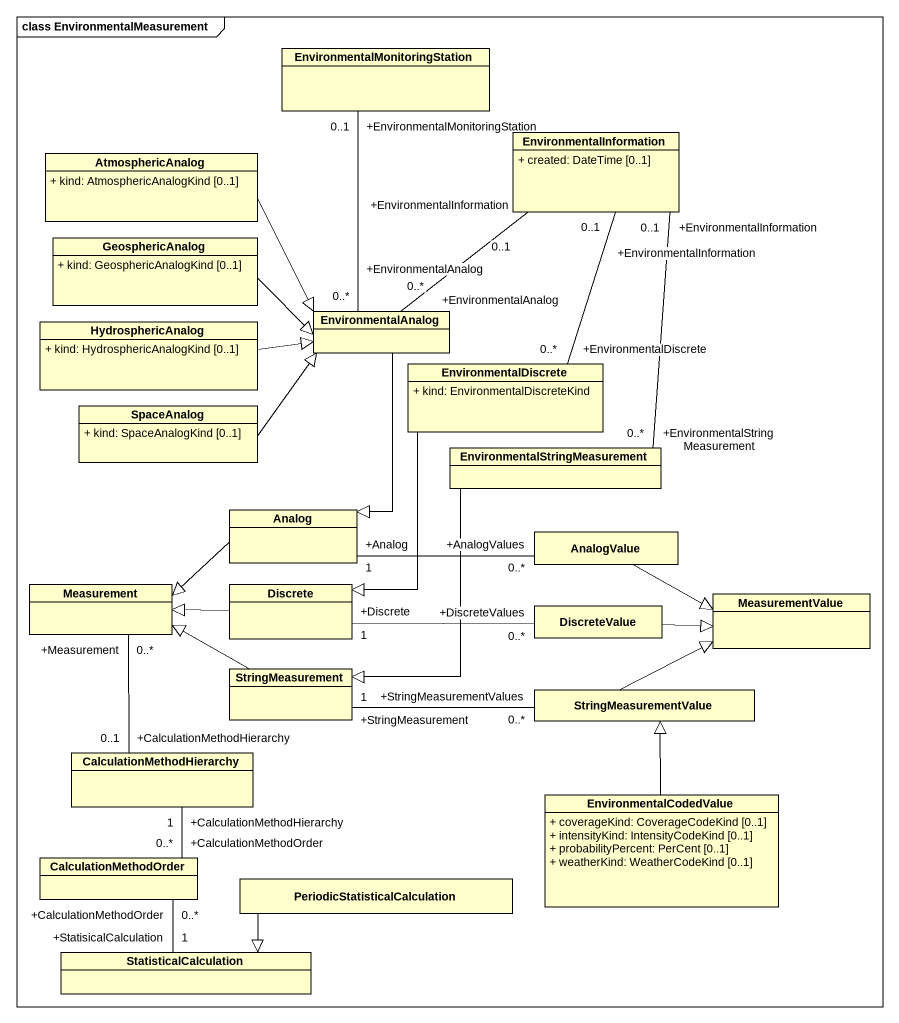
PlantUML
@startuml
mainframe class EnvironmentalMeasurement
hide circle
hide empty members
skinparam classAttributeIconSize 0
class "EnvironmentalMonitoringStation" as EnvironmentalMonitoringStati
class EnvironmentalInformation {
  + created: DateTime [0..1]
}
class AtmosphericAnalog {
  + kind: AtmosphericAnalogKind [0..1]
}
class GeosphericAnalog {
  + kind: GeosphericAnalogKind [0..1]
}
class HydrosphericAnalog {
  + kind: HydrosphericAnalogKind [0..1]
}
class EnvironmentalAnalog
class EnvironmentalDiscrete {
  + kind: EnvironmentalDiscreteKind
}
class SpaceAnalog {
  + kind: SpaceAnalogKind [0..1]
}
class "EnvironmentalStringMeasurement" as EnvironmentalStringMeasureme
class Analog
class AnalogValue
class Measurement
class Discrete
class DiscreteValue
class MeasurementValue
class StringMeasurement
class StringMeasurementValue
class CalculationMethodHierarchy
class EnvironmentalCodedValue {
  + coverageKind: CoverageCodeKind [0..1]
  + intensityKind: IntensityCodeKind [0..1]
  + probabilityPercent: PerCent [0..1]
  + weatherKind: WeatherCodeKind [0..1]
}
class CalculationMethodOrder
class "PeriodicStatisticalCalculation" as PeriodicStatisticalCalculati
class StatisticalCalculation
AtmosphericAnalog --|> EnvironmentalAnalog
GeosphericAnalog -right-|> EnvironmentalAnalog
HydrosphericAnalog -right-|> EnvironmentalAnalog
EnvironmentalAnalog "+EnvironmentalAnalog\n0..*" -up- "+EnvironmentalMonitoringStation\n0..1" EnvironmentalMonitoringStati
EnvironmentalAnalog "+EnvironmentalAnalog\n0..*" -up- "+EnvironmentalInformation\n0..1" EnvironmentalInformation
EnvironmentalAnalog --|> Analog
EnvironmentalDiscrete "+EnvironmentalDiscrete\n0..*" -up- "+EnvironmentalInformation\n0..1" EnvironmentalInformation
EnvironmentalDiscrete --|> Discrete
SpaceAnalog -right-|> EnvironmentalAnalog
EnvironmentalStringMeasureme "+EnvironmentalStringMeasurement\n0..*" -up- "+EnvironmentalInformation\n0..1" EnvironmentalInformation
EnvironmentalStringMeasureme --|> StringMeasurement
Analog "+Analog\n1" -right- "+AnalogValues\n0..*" AnalogValue
Analog -left-|> Measurement
AnalogValue -right-|> MeasurementValue
Measurement "+Measurement\n0..*" -- "+CalculationMethodHierarchy\n0..1" CalculationMethodHierarchy
Discrete -left-|> Measurement
Discrete "+Discrete\n1" -right- "+DiscreteValues\n0..*" DiscreteValue
DiscreteValue -right-|> MeasurementValue
StringMeasurement -left-|> Measurement
StringMeasurementValue -right-|> MeasurementValue
StringMeasurementValue "+StringMeasurementValues\n0..*" -left- "+StringMeasurement\n1" StringMeasurement
EnvironmentalCodedValue -up-|> StringMeasurementValue
CalculationMethodOrder "+CalculationMethodOrder\n0..*" -up- "+CalculationMethodHierarchy\n1" CalculationMethodHierarchy
PeriodicStatisticalCalculati -left-|> StatisticalCalculation
StatisticalCalculation "+StatisicalCalculation\n1" -up- "+CalculationMethodOrder\n0..*" CalculationMethodOrder
@enduml
